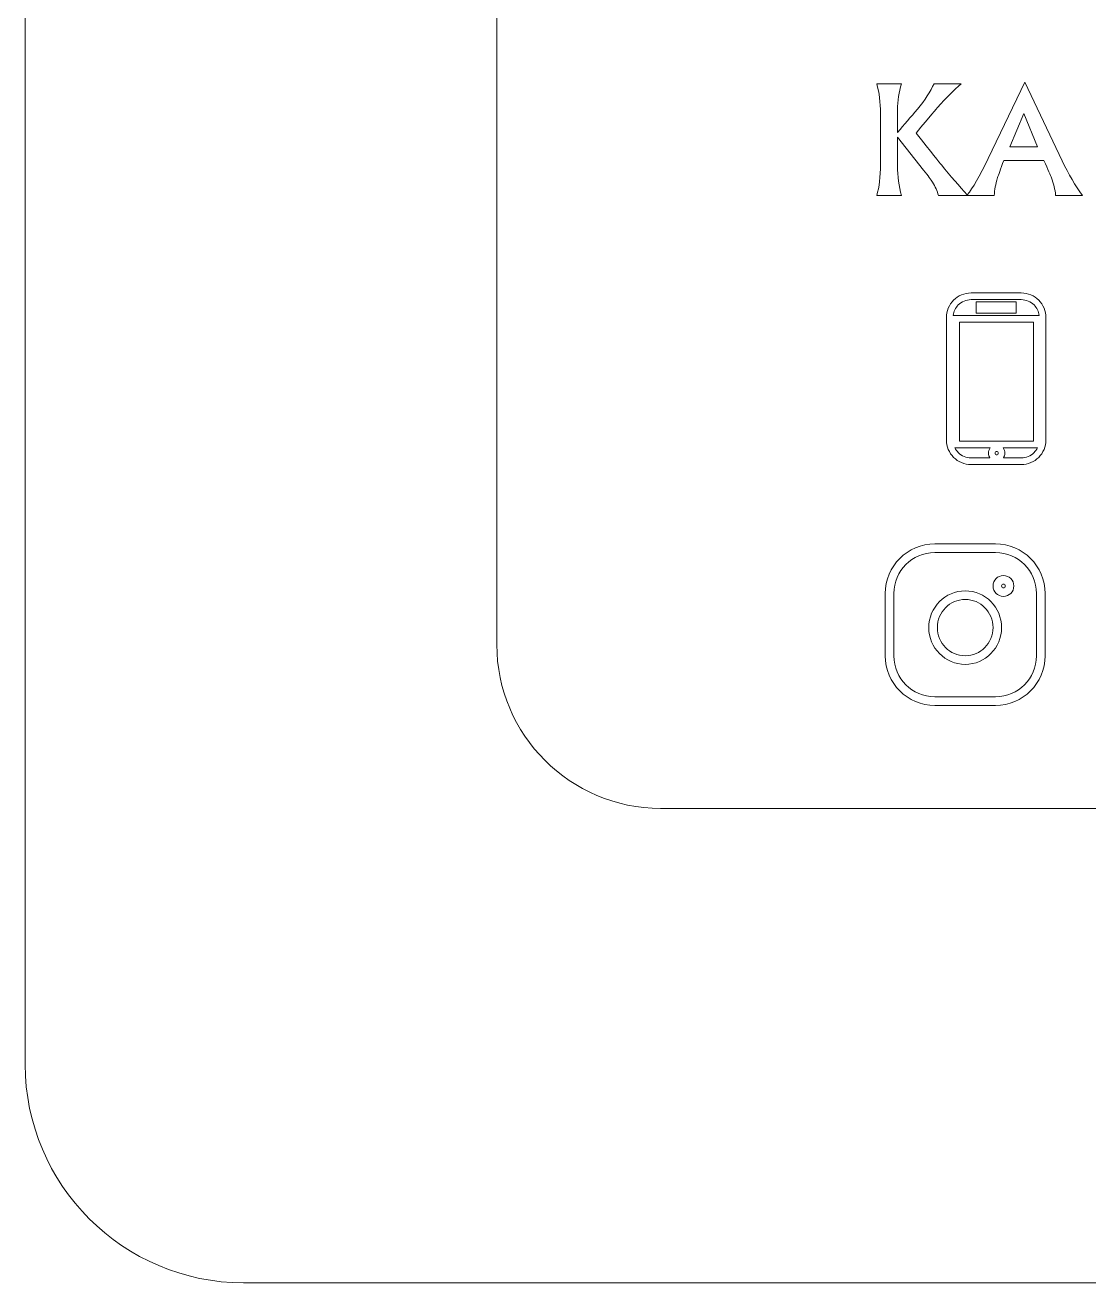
# Model space of a CAD drawing. Header units: millimetres. Extents: x -160 to 532, y -73 to 132.
# Drawn here: x -31.41 to -7.05, y -73.14 to -44.35 of the extents above; entities that cross this region are included whole.
import ezdxf

# ---------------------------------------------------------------- set-up
doc = ezdxf.new("R2010")
doc.units = ezdxf.units.MM
doc.header["$MEASUREMENT"] = 0
doc.layers.add('Layer 1', color=7, linetype='Continuous')

msp = doc.modelspace()

# ---------------------------------------------------------------- linework, layer by layer
at = {"layer": 'Layer 1', "color": 250, "lineweight": 18}
for points in [[(-31.4052, -68.1438), (-31.4052, -68.1438), (-31.4052, 127.4564), (-31.4052, 127.4564), (-31.4052, 130.2103), (-29.1591, 132.4564), (-26.4052, 132.4564), (-26.4052, 132.4564), (139.1948, 132.4564), (139.1948, 132.4564), (141.9487, 132.4564), (144.1948, 130.2101), (144.1948, 127.4564), (144.1948, 127.4564), (144.1948, -68.1438), (144.1948, -68.1438), (144.1948, -70.8975), (141.9485, -73.1438), (139.1948, -73.1438), (139.1948, -73.1438), (-26.4052, -73.1438), (-26.4052, -73.1438), (-29.1589, -73.1438), (-31.4052, -70.8976), (-31.4052, -68.1438)], [(-16.8566, -12.2804), (-16.8566, -12.2804), (25.6434, -12.2804), (25.6434, -12.2804), (27.7088, -12.2804), (29.3934, -13.965), (29.3934, -16.0304), (29.3934, -16.0304), (29.3934, -58.5304), (29.3934, -58.5304), (29.3934, -60.5958), (27.7088, -62.2804), (25.6434, -62.2804), (25.6434, -62.2804), (-16.8566, -62.2804), (-16.8566, -62.2804), (-18.922, -62.2804), (-20.6066, -60.5958), (-20.6066, -58.5304), (-20.6066, -58.5304), (-20.6066, -16.0304), (-20.6066, -16.0304), (-20.6066, -13.965), (-18.922, -12.2804), (-16.8566, -12.2804)]]:
    msp.add_open_spline(points, degree=3, knots=[0, 0, 0, 0, 0.125, 0.125, 0.125, 0.25, 0.25, 0.25, 0.375, 0.375, 0.375, 0.5, 0.5, 0.5, 0.625, 0.625, 0.625, 0.75, 0.75, 0.75, 0.875, 0.875, 0.875, 1, 1, 1, 1], dxfattribs=at)
at = {"layer": 'Layer 1', "color": 250, "lineweight": 9}
for points, knots in [([(-9.8218, -48.2455), (-9.8218, -48.2455), (-9.8453, -48.2455), (-9.8453, -48.2455), (-9.8453, -48.2455), (-10.4943, -48.2455), (-10.4943, -48.2455), (-10.5197, -48.1427), (-10.5655, -48.0412), (-10.6312, -47.9409), (-10.6615, -47.8913), (-10.729, -47.8003), (-10.8336, -47.6684), (-10.8336, -47.6684), (-11.4306, -46.916), (-11.4306, -46.916), (-11.4306, -46.916), (-11.4306, -47.565), (-11.4306, -47.565), (-11.4306, -47.8146), (-11.4009, -48.0412), (-11.3414, -48.2455), (-11.3414, -48.2455), (-11.908, -48.2455), (-11.908, -48.2455), (-11.8498, -48.0567), (-11.8208, -47.8189), (-11.8208, -47.5322), (-11.8208, -47.5322), (-11.8208, -46.3593), (-11.8208, -46.3593), (-11.8208, -46.1234), (-11.8498, -45.8998), (-11.908, -45.6893), (-11.908, -45.6893), (-11.3414, -45.6893), (-11.3414, -45.6893), (-11.4009, -45.8769), (-11.4306, -46.0782), (-11.4306, -46.2937), (-11.4306, -46.2937), (-11.4306, -46.8051), (-11.4306, -46.8051), (-11.2802, -46.6275), (-11.129, -46.4497), (-10.9773, -46.2714), (-10.8033, -46.059), (-10.6757, -45.8645), (-10.5946, -45.6893), (-10.5946, -45.6893), (-9.9704, -45.6893), (-9.9704, -45.6893), (-10.1432, -45.8336), (-10.3246, -46.0137), (-10.5135, -46.2305), (-10.5228, -46.241), (-10.6875, -46.4385), (-11.007, -46.8219), (-10.6566, -47.2603), (-10.4634, -47.5018), (-10.4274, -47.5464), (-10.2125, -47.8092), (-10.0147, -48.0377), (-9.8341, -48.2322), (-9.71, -48.0838), (-9.5502, -47.8052), (-9.3555, -47.3978), (-9.3555, -47.3978), (-8.5189, -45.6521), (-8.5189, -45.6521), (-8.5189, -45.6521), (-7.6607, -47.456), (-7.6607, -47.456), (-7.517, -47.7619), (-7.3609, -48.025), (-7.1925, -48.2455), (-7.1925, -48.2455), (-7.8111, -48.2455), (-7.8111, -48.2455), (-7.8248, -48.11), (-7.8563, -47.9743), (-7.9077, -47.8399), (-7.9244, -47.7934), (-7.982, -47.6628), (-8.0798, -47.4467), (-8.0798, -47.4467), (-8.9982, -47.4467), (-8.9982, -47.4467), (-9.0744, -47.648), (-9.1214, -47.7786), (-9.1394, -47.8381), (-9.1865, -47.9873), (-9.2119, -48.1229), (-9.2156, -48.2455), (-9.2156, -48.2455), (-9.8218, -48.2455), (-9.8218, -48.2455)], [0, 0, 0, 0, 0.03125, 0.03125, 0.03125, 0.0625, 0.0625, 0.0625, 0.09375, 0.09375, 0.09375, 0.125, 0.125, 0.125, 0.15625, 0.15625, 0.15625, 0.1875, 0.1875, 0.1875, 0.21875, 0.21875, 0.21875, 0.25, 0.25, 0.25, 0.28125, 0.28125, 0.28125, 0.3125, 0.3125, 0.3125, 0.34375, 0.34375, 0.34375, 0.375, 0.375, 0.375, 0.40625, 0.40625, 0.40625, 0.4375, 0.4375, 0.4375, 0.46875, 0.46875, 0.46875, 0.5, 0.5, 0.5, 0.53125, 0.53125, 0.53125, 0.5625, 0.5625, 0.5625, 0.59375, 0.59375, 0.59375, 0.625, 0.625, 0.625, 0.65625, 0.65625, 0.65625, 0.6875, 0.6875, 0.6875, 0.71875, 0.71875, 0.71875, 0.75, 0.75, 0.75, 0.78125, 0.78125, 0.78125, 0.8125, 0.8125, 0.8125, 0.84375, 0.84375, 0.84375, 0.875, 0.875, 0.875, 0.90625, 0.90625, 0.90625, 0.9375, 0.9375, 0.9375, 0.96875, 0.96875, 0.96875, 1, 1, 1, 1]), ([(-8.2229, -47.1309), (-8.2229, -47.1309), (-8.5387, -46.3704), (-8.5387, -46.3704), (-8.5387, -46.3704), (-8.862, -47.1309), (-8.862, -47.1309), (-8.862, -47.1309), (-8.2229, -47.1309), (-8.2229, -47.1309)], [0, 0, 0, 0, 0.3333333, 0.3333333, 0.3333333, 0.6666667, 0.6666667, 0.6666667, 1, 1, 1, 1]), ([(-8.5978, -54.4085), (-8.5978, -54.4085), (-9.7479, -54.4085), (-9.7479, -54.4085), (-9.9036, -54.4085), (-10.0449, -54.3452), (-10.1472, -54.2429), (-10.2494, -54.141), (-10.3127, -53.9996), (-10.3127, -53.8437), (-10.3127, -53.8437), (-10.3127, -51.0455), (-10.3127, -51.0455), (-10.3127, -50.8897), (-10.2494, -50.7484), (-10.1473, -50.6462), (-10.0451, -50.5436), (-9.9039, -50.4803), (-9.7479, -50.4803), (-9.7479, -50.4803), (-8.5978, -50.4803), (-8.5978, -50.4803), (-8.4418, -50.4803), (-8.3007, -50.5436), (-8.1984, -50.6457), (-8.0962, -50.7484), (-8.0331, -50.8897), (-8.0331, -51.0455), (-8.0331, -51.0455), (-8.0331, -53.8437), (-8.0331, -53.8437), (-8.0331, -53.9996), (-8.0962, -54.141), (-8.1984, -54.2432), (-8.3009, -54.3452), (-8.4422, -54.4085), (-8.5978, -54.4085)], [0, 0, 0, 0, 0.0833333, 0.0833333, 0.0833333, 0.1666667, 0.1666667, 0.1666667, 0.25, 0.25, 0.25, 0.3333333, 0.3333333, 0.3333333, 0.4166667, 0.4166667, 0.4166667, 0.5, 0.5, 0.5, 0.5833333, 0.5833333, 0.5833333, 0.6666667, 0.6666667, 0.6666667, 0.75, 0.75, 0.75, 0.8333333, 0.8333333, 0.8333333, 0.9166667, 0.9166667, 0.9166667, 1, 1, 1, 1]), ([(-10.0395, -50.7536), (-10.1026, -50.8167), (-10.1453, -50.9006), (-10.157, -50.994), (-10.157, -50.994), (-8.1888, -50.994), (-8.1888, -50.994), (-8.2003, -50.9006), (-8.2432, -50.8167), (-8.3061, -50.7535), (-8.3809, -50.6791), (-8.4841, -50.6328), (-8.5978, -50.6328), (-8.5978, -50.6328), (-9.7479, -50.6328), (-9.7479, -50.6328), (-9.8617, -50.6328), (-9.9648, -50.6791), (-10.0395, -50.7536)], [0, 0, 0, 0, 0.1666667, 0.1666667, 0.1666667, 0.3333333, 0.3333333, 0.3333333, 0.5, 0.5, 0.5, 0.6666667, 0.6666667, 0.6666667, 0.8333333, 0.8333333, 0.8333333, 1, 1, 1, 1]), ([(-8.7948, -50.9431), (-8.7948, -50.9431), (-9.6273, -50.9431), (-9.6273, -50.9431), (-9.6273, -50.9431), (-9.6273, -50.6857), (-9.6273, -50.6857), (-9.6273, -50.6857), (-8.7186, -50.6857), (-8.7186, -50.6857), (-8.7186, -50.6857), (-8.7186, -50.9431), (-8.7186, -50.9431), (-8.7186, -50.9431), (-8.7948, -50.9431), (-8.7948, -50.9431)], [0, 0, 0, 0, 0.2, 0.2, 0.2, 0.4, 0.4, 0.4, 0.6, 0.6, 0.6, 0.8, 0.8, 0.8, 1, 1, 1, 1]), ([(-10.0088, -53.8762), (-10.0088, -53.8762), (-8.3143, -53.8762), (-8.3143, -53.8762), (-8.3143, -53.8762), (-8.3143, -51.1465), (-8.3143, -51.1465), (-8.3143, -51.1465), (-10.0088, -51.1465), (-10.0088, -51.1465), (-10.0088, -51.1465), (-10.0088, -53.8762), (-10.0088, -53.8762)], [0, 0, 0, 0, 0.25, 0.25, 0.25, 0.5, 0.5, 0.5, 0.75, 0.75, 0.75, 1, 1, 1, 1]), ([(-9.7479, -54.256), (-9.7479, -54.256), (-9.3149, -54.256), (-9.3149, -54.256), (-9.3361, -54.2251), (-9.3486, -54.1876), (-9.3486, -54.1474), (-9.3486, -54.1027), (-9.3331, -54.0613), (-9.3073, -54.0287), (-9.3073, -54.0287), (-10.1164, -54.0287), (-10.1164, -54.0287), (-10.0965, -54.0682), (-10.0704, -54.1042), (-10.0394, -54.1352), (-9.9651, -54.2099), (-9.8619, -54.256), (-9.7479, -54.256)], [0, 0, 0, 0, 0.1666667, 0.1666667, 0.1666667, 0.3333333, 0.3333333, 0.3333333, 0.5, 0.5, 0.5, 0.6666667, 0.6666667, 0.6666667, 0.8333333, 0.8333333, 0.8333333, 1, 1, 1, 1]), ([(-9.1379, -54.1754), (-9.1312, -54.1684), (-9.1269, -54.1584), (-9.1269, -54.1474), (-9.1269, -54.1363), (-9.1311, -54.1266), (-9.1376, -54.1196), (-9.1438, -54.1134), (-9.1524, -54.1095), (-9.1614, -54.1095), (-9.1708, -54.1095), (-9.1793, -54.1134), (-9.1853, -54.1196), (-9.1919, -54.1265), (-9.1961, -54.1363), (-9.1961, -54.1474), (-9.1961, -54.1585), (-9.1919, -54.1684), (-9.1854, -54.1752), (-9.1793, -54.1815), (-9.1708, -54.1855), (-9.1614, -54.1855), (-9.1524, -54.1855), (-9.1438, -54.1816), (-9.1379, -54.1754)], [0, 0, 0, 0, 0.125, 0.125, 0.125, 0.25, 0.25, 0.25, 0.375, 0.375, 0.375, 0.5, 0.5, 0.5, 0.625, 0.625, 0.625, 0.75, 0.75, 0.75, 0.875, 0.875, 0.875, 1, 1, 1, 1]), ([(-9.008, -54.256), (-9.008, -54.256), (-8.5978, -54.256), (-8.5978, -54.256), (-8.4839, -54.256), (-8.3806, -54.2099), (-8.3063, -54.1357), (-8.2754, -54.1042), (-8.2492, -54.0682), (-8.2293, -54.0287), (-8.2293, -54.0287), (-9.0157, -54.0287), (-9.0157, -54.0287), (-8.9899, -54.0614), (-8.9744, -54.1027), (-8.9744, -54.1474), (-8.9744, -54.1876), (-8.9868, -54.2251), (-9.008, -54.256)], [0, 0, 0, 0, 0.1666667, 0.1666667, 0.1666667, 0.3333333, 0.3333333, 0.3333333, 0.5, 0.5, 0.5, 0.6666667, 0.6666667, 0.6666667, 0.8333333, 0.8333333, 0.8333333, 1, 1, 1, 1]), ([(-9.1871, -59.9224), (-9.1871, -59.9224), (-10.5782, -59.9224), (-10.5782, -59.9224), (-10.8911, -59.9224), (-11.1748, -59.7951), (-11.3797, -59.5903), (-11.5847, -59.3853), (-11.7118, -59.1015), (-11.7118, -58.7887), (-11.7118, -58.7887), (-11.7118, -57.3602), (-11.7118, -57.3602), (-11.7118, -57.0471), (-11.5849, -56.7635), (-11.3798, -56.5585), (-11.1748, -56.3536), (-10.8911, -56.2266), (-10.5782, -56.2266), (-10.5782, -56.2266), (-9.1871, -56.2266), (-9.1871, -56.2266), (-8.8742, -56.2266), (-8.5905, -56.3535), (-8.3853, -56.5586), (-8.1803, -56.7636), (-8.0534, -57.0471), (-8.0534, -57.3602), (-8.0534, -57.3602), (-8.0534, -58.7887), (-8.0534, -58.7887), (-8.0534, -59.1015), (-8.1804, -59.3853), (-8.3855, -59.5903), (-8.5911, -59.7951), (-8.8743, -59.9224), (-9.1871, -59.9224)], [0, 0, 0, 0, 0.0833333, 0.0833333, 0.0833333, 0.1666667, 0.1666667, 0.1666667, 0.25, 0.25, 0.25, 0.3333333, 0.3333333, 0.3333333, 0.4166667, 0.4166667, 0.4166667, 0.5, 0.5, 0.5, 0.5833333, 0.5833333, 0.5833333, 0.6666667, 0.6666667, 0.6666667, 0.75, 0.75, 0.75, 0.8333333, 0.8333333, 0.8333333, 0.9166667, 0.9166667, 0.9166667, 1, 1, 1, 1]), ([(-10.5782, -59.7255), (-10.5782, -59.7255), (-9.1871, -59.7255), (-9.1871, -59.7255), (-8.9284, -59.7255), (-8.694, -59.6206), (-8.5245, -59.4513), (-8.3552, -59.2816), (-8.2503, -59.0472), (-8.2503, -58.7887), (-8.2503, -58.7887), (-8.2503, -57.3602), (-8.2503, -57.3602), (-8.2503, -57.1015), (-8.3552, -56.8672), (-8.5247, -56.6979), (-8.6942, -56.5282), (-8.9286, -56.4234), (-9.1871, -56.4234), (-9.1871, -56.4234), (-10.5782, -56.4234), (-10.5782, -56.4234), (-10.8368, -56.4234), (-11.0712, -56.5284), (-11.2406, -56.6978), (-11.41, -56.8672), (-11.515, -57.1015), (-11.515, -57.3602), (-11.515, -57.3602), (-11.515, -58.7887), (-11.515, -58.7887), (-11.515, -59.0472), (-11.41, -59.2816), (-11.2405, -59.4509), (-11.071, -59.6205), (-10.8367, -59.7255), (-10.5782, -59.7255)], [0, 0, 0, 0, 0.0833333, 0.0833333, 0.0833333, 0.1666667, 0.1666667, 0.1666667, 0.25, 0.25, 0.25, 0.3333333, 0.3333333, 0.3333333, 0.4166667, 0.4166667, 0.4166667, 0.5, 0.5, 0.5, 0.5833333, 0.5833333, 0.5833333, 0.6666667, 0.6666667, 0.6666667, 0.75, 0.75, 0.75, 0.8333333, 0.8333333, 0.8333333, 0.9166667, 0.9166667, 0.9166667, 1, 1, 1, 1]), ([(-8.7678, -57.1883), (-8.7678, -57.254), (-8.7943, -57.314), (-8.8374, -57.3575), (-8.8807, -57.4013), (-8.9405, -57.4285), (-9.0064, -57.4285), (-9.0723, -57.4285), (-9.1323, -57.4012), (-9.1755, -57.3575), (-9.2184, -57.314), (-9.2449, -57.254), (-9.2449, -57.1883), (-9.2449, -57.1228), (-9.2181, -57.0628), (-9.1751, -57.0194), (-9.1319, -56.9758), (-9.0722, -56.9487), (-9.0064, -56.9487), (-8.9407, -56.9487), (-8.8808, -56.9758), (-8.8376, -57.0194), (-8.7948, -57.0628), (-8.7678, -57.1228), (-8.7678, -57.1883)], [0, 0, 0, 0, 0.125, 0.125, 0.125, 0.25, 0.25, 0.25, 0.375, 0.375, 0.375, 0.5, 0.5, 0.5, 0.625, 0.625, 0.625, 0.75, 0.75, 0.75, 0.875, 0.875, 0.875, 1, 1, 1, 1]), ([(-9.0482, -58.1413), (-9.0482, -58.3732), (-9.1414, -58.5834), (-9.2919, -58.7358), (-9.4432, -58.8887), (-9.6518, -58.9832), (-9.8818, -58.9832), (-10.1118, -58.9832), (-10.3202, -58.8887), (-10.4715, -58.7361), (-10.6223, -58.5834), (-10.7156, -58.373), (-10.7156, -58.1413), (-10.7156, -57.9093), (-10.6221, -57.699), (-10.4715, -57.5468), (-10.3206, -57.3943), (-10.1119, -57.2998), (-9.8818, -57.2998), (-9.6518, -57.2998), (-9.4431, -57.394), (-9.2922, -57.5466), (-9.1414, -57.6988), (-9.0482, -57.9093), (-9.0482, -58.1413)], [0, 0, 0, 0, 0.125, 0.125, 0.125, 0.25, 0.25, 0.25, 0.375, 0.375, 0.375, 0.5, 0.5, 0.5, 0.625, 0.625, 0.625, 0.75, 0.75, 0.75, 0.875, 0.875, 0.875, 1, 1, 1, 1]), ([(-8.9771, -57.2197), (-8.9694, -57.2118), (-8.9647, -57.2008), (-8.9647, -57.1883), (-8.9647, -57.1761), (-8.9695, -57.1651), (-8.977, -57.1577), (-8.9843, -57.1504), (-8.9949, -57.1456), (-9.0064, -57.1456), (-9.0178, -57.1456), (-9.0285, -57.1503), (-9.0359, -57.1577), (-9.0432, -57.1651), (-9.0482, -57.1761), (-9.0482, -57.1883), (-9.0482, -57.2008), (-9.0433, -57.2118), (-9.0359, -57.2194), (-9.0283, -57.2271), (-9.0178, -57.2317), (-9.0064, -57.2317), (-8.9949, -57.2317), (-8.9844, -57.2269), (-8.9771, -57.2197)], [0, 0, 0, 0, 0.125, 0.125, 0.125, 0.25, 0.25, 0.25, 0.375, 0.375, 0.375, 0.5, 0.5, 0.5, 0.625, 0.625, 0.625, 0.75, 0.75, 0.75, 0.875, 0.875, 0.875, 1, 1, 1, 1]), ([(-9.4317, -58.598), (-9.3162, -58.4813), (-9.2449, -58.3197), (-9.2449, -58.1413), (-9.2449, -57.9627), (-9.3163, -57.8013), (-9.4315, -57.685), (-9.5465, -57.5687), (-9.706, -57.4965), (-9.8818, -57.4965), (-10.0575, -57.4965), (-10.217, -57.5687), (-10.3322, -57.6851), (-10.4474, -57.8013), (-10.5188, -57.9629), (-10.5188, -58.1413), (-10.5188, -58.3197), (-10.4473, -58.4813), (-10.3321, -58.5978), (-10.2169, -58.7144), (-10.0575, -58.7865), (-9.8818, -58.7865), (-9.706, -58.7865), (-9.5467, -58.7144), (-9.4317, -58.598)], [0, 0, 0, 0, 0.125, 0.125, 0.125, 0.25, 0.25, 0.25, 0.375, 0.375, 0.375, 0.5, 0.5, 0.5, 0.625, 0.625, 0.625, 0.75, 0.75, 0.75, 0.875, 0.875, 0.875, 1, 1, 1, 1])]:
    msp.add_open_spline(points, degree=3, knots=knots, dxfattribs=at)

doc.saveas('drawing.dxf')
